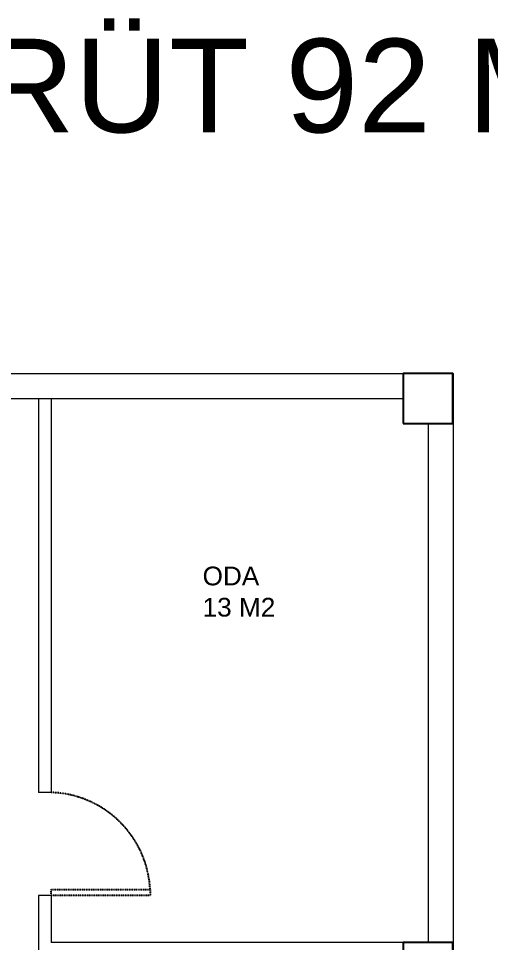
# Model space of a CAD drawing. Header units: millimetres. Extents: x 699029 to 727993, y 4486031 to 4516039.
# Drawn here: x 726532 to 726910, y 4490670 to 4491410 of the extents above; entities that cross this region are included whole.
import ezdxf

# ---------------------------------------------------------------- set-up
doc = ezdxf.new("R2010")
doc.units = ezdxf.units.MM
doc.linetypes.add('HIDDEN2', pattern=[0.1875, 0.125, -0.0625])
doc.layers.add('A-BA', color=1, linetype='Continuous')
doc.layers.add('DBM_w_sld', color=111, linetype='Continuous', lineweight=20)
doc.styles.get("Standard").update_dxf_attribs({"font": 'arial.ttf'})

# ---------------------------------------------------------------- blocks, each defined once
blk = doc.blocks.new('eeere')
at = {"color": 8, "linetype": 'HIDDEN2'}
blk.add_lwpolyline([(11494.09, 494), (11414.82, 494), (11414.82, 498.7), (11494.09, 498.7)], close=True, dxfattribs=at)
blk.add_arc((11412.37, 494.63), 81.83, 2.85431, 88.2863, dxfattribs=at)

msp = doc.modelspace()

# ---------------------------------------------------------------- linework, layer by layer
at = {"layer": 'A-BA', "ltscale": 10}
for points in [[(726840.13, 4491086), (726880.13, 4491086), (726880.13, 4491126), (726840.13, 4491126)], [(726840.13, 4490630.26), (726880.13, 4490630.26), (726880.13, 4490670.26), (726840.13, 4490670.26)]]:
    msp.add_lwpolyline(points, close=True, dxfattribs=at)
at = {"layer": 'DBM_w_sld'}
for points in [[(726161.54, 4490076), (726121.54, 4490076), (726121.54, 4491126), (726840.13, 4491126)], [(726880.14, 4491126), (726880.14, 4490076)], [(726161.54, 4491106), (726840.13, 4491106)], [(726548.39, 4491106), (726548.39, 4490790.43)], [(726558.39, 4491106), (726558.39, 4490790.43)], [(726860.14, 4491086), (726860.14, 4490670.26)], [(726558.39, 4490790.43), (726548.39, 4490790.43)], [(726558.39, 4490708.02), (726548.39, 4490708.02), (726548.38, 4490660.26)], [(726558.38, 4490708.02), (726558.38, 4490670.26)], [(726840.13, 4490670.26), (726558.38, 4490670.26)]]:
    msp.add_lwpolyline(points, dxfattribs=at)

# ---------------------------------------------------------------- block references
at = {"color": 5, "lineweight": 53}
msp.add_blockref('eeere', (715143.57, 4490214.01), dxfattribs=at)

# ---------------------------------------------------------------- texts
at = {"insert": (725372.25, 4491394.07, 0), "char_height": 75, "attachment_point": 1}
msp.add_mtext_dynamic_manual_height_columns('BODRUM KAT PLANI BRÜT 92 M2 ', width=3427.5221, gutter_width=468.75, heights=[-91.37], dxfattribs=at)
at = {"color": 5, "lineweight": 53, "insert": (726679.66, 4490971.32), "char_height": 15, "attachment_point": 1}
msp.add_mtext_dynamic_manual_height_columns('{\\C7;ODA \\P13 M2}', width=2900.1629, gutter_width=75, heights=[-40.59], dxfattribs=at)

doc.saveas('drawing.dxf')
